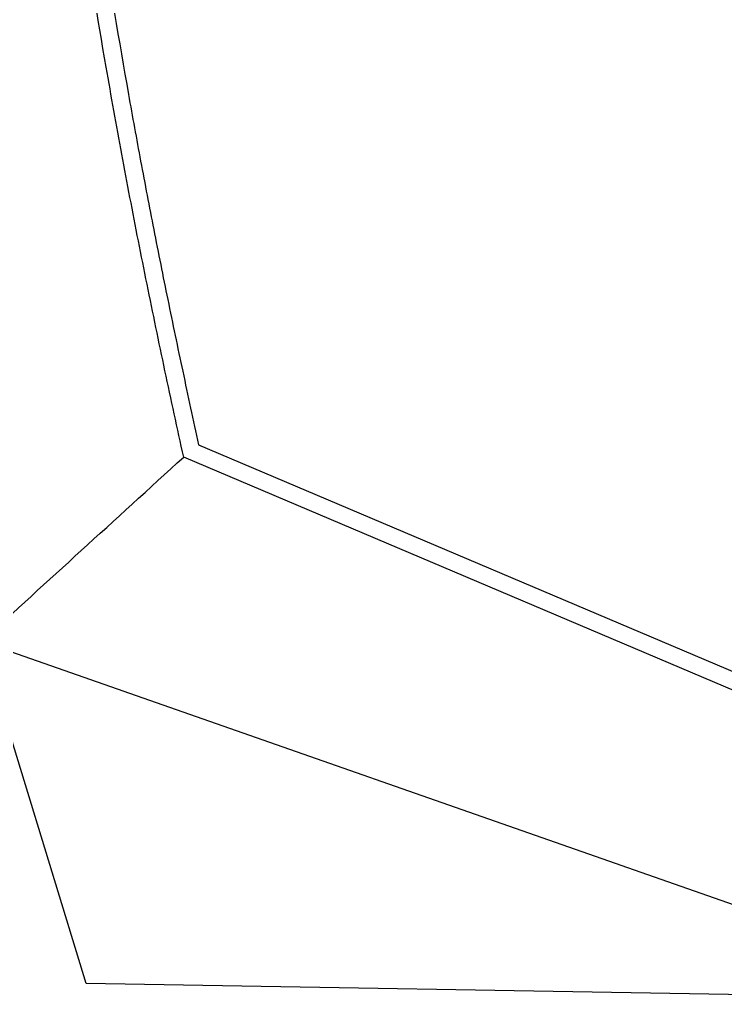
# Model space of a CAD drawing. Extents: x 86 to 639, y 68 to 658.
# Drawn here: x 484.7 to 525.6, y 317.2 to 374.1 of the extents above; entities that cross this region are included whole.
import ezdxf

# ---------------------------------------------------------------- set-up
doc = ezdxf.new("R2010")
doc.units = 0
doc.layers.get('0').update_dxf_attribs({"linetype": 'CONTINUOUS'})

msp = doc.modelspace()

# ---------------------------------------------------------------- linework, layer by layer
at = {"color": 7, "linetype": 'CONTINUOUS'}
for p, q in [((495.049, 349.432), (527.693, 335.576)), ((527.082, 334.749), (494.183, 348.713)), ((541.8, 317.208), (482.444, 337.998)), ((488.516, 318.138), (482.444, 337.998)), ((541.8, 317.208), (488.516, 318.138))]:
    msp.add_line(p, q, dxfattribs=at)
for points, knots in [([(494.183, 348.713), (494, 349.549), (493.632, 351.22), (493.095, 353.73), (492.568, 356.242), (492.053, 358.757), (491.55, 361.274), (491.061, 363.793), (490.586, 366.315), (490.126, 368.84), (489.32, 373.412), (487.955, 381.827), (486.559, 392.575), (485.616, 403.005), (485.224, 409.681), (485.055, 414.155), (484.98, 417.018), (484.94, 419.881), (484.935, 422.745), (484.963, 425.609), (485.014, 427.517), (485.039, 428.472)], [0, 0, 0, 0, 0.0318897, 0.0637804, 0.0956713, 0.1275617, 0.1594511, 0.1913391, 0.2232255, 0.25511, 0.2869926, 0.396247, 0.5728626, 0.6908157, 0.7865121, 0.8220971, 0.8576797, 0.8932603, 0.9288397, 0.964419, 1, 1, 1, 1]), ([(486.012, 427.48), (486, 427.005), (485.978, 426.054), (485.955, 424.623), (485.941, 423.186), (485.937, 421.743), (485.942, 420.293), (485.955, 418.837), (485.978, 417.375), (486.01, 415.907), (486.051, 414.432), (486.102, 412.951), (486.161, 411.464), (486.229, 409.97), (486.453, 405.651), (486.992, 398.387), (488.062, 388.621), (489.404, 379.042), (490.636, 371.614), (491.684, 365.87), (492.445, 361.897), (493.26, 357.826), (494.127, 353.659), (494.739, 350.853), (495.049, 349.432)], [0, 0, 0, 0, 0.018089, 0.036255, 0.0545, 0.072824, 0.091228, 0.109713, 0.128278, 0.146926, 0.165656, 0.18447, 0.203368, 0.222351, 0.241419, 0.368084, 0.499751, 0.615529, 0.736478, 0.786518, 0.837886, 0.890587, 0.944624, 1, 1, 1, 1])]:
    msp.add_open_spline(points, degree=3, knots=knots, dxfattribs=at)
msp.add_open_spline([(482.444, 337.998), (486.245, 341.468), (490.177, 345.056), (494.183, 348.713)], degree=3, dxfattribs=at)

doc.saveas('drawing.dxf')
